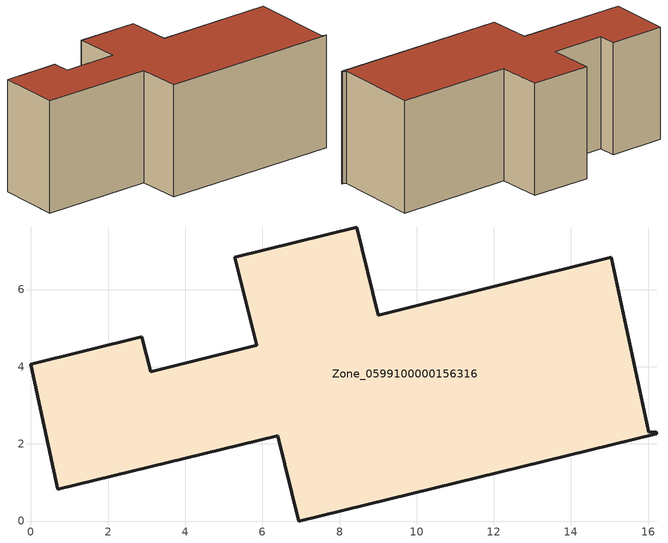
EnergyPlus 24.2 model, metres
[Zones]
Zone_0599100000156316
 floor ground (C_G): 6.4,2.21 0.7,0.82 0,4.06 2.87,4.77 3.1,3.87 5.86,4.55 5.29,6.84 8.44,7.62 9,5.33 15.04,6.83 16.01,2.31 16.21,2.31 16.22,2.26 6.94,0 z0
 wall outside (C_F): 0.7,0.82 6.4,2.21 6.94,0 16.22,2.26 16.21,2.31 16.01,2.31 15.04,6.83 9,5.33 8.44,7.62 5.29,6.84 5.86,4.55 3.1,3.87 2.87,4.77 0,4.06 0.7,0.82 z0:5.9
 roof outside (C_R): 15.04,6.83 9,5.33 8.44,7.62 5.29,6.84 5.86,4.55 3.1,3.87 2.87,4.77 0,4.06 0.7,0.82 6.4,2.21 6.94,0 16.22,2.26 16.21,2.31 16.01,2.31 z5.9
[BUILDING]
Pand.0599100000156316: North Axis=0; Terrain=City; Loads Convergence Tolerance Value=0.04; Temperature Convergence Tolerance Value=0.4; Solar Distribution=FullExterior; Maximum Number of Warmup Days=25; Minimum Number of Warmup Days=1
[Site:Location]
Rotterdam.The.Hague.AP_ZH_NLD Design_Conditions: Latitude=51.96; Longitude=4.45; Time Zone=1; Elevation=-4.5
[SITE:GROUNDTEMPERATURE:BUILDINGSURFACE]
18, 18, 18, 18, 18, 18, 18, 18, 18, 18, 18, 18
[MATERIAL] Thermal Absorptance=0.9; Solar Absorptance=0.7; Visible Absorptance=0.7
Name | Roughness | Thickness | Conductivity | Density | Specific Heat
G.TI.1965-1974 | MediumSmooth | 0.15 | 0.882353 | 540 | 1210
F.TI.1965-1974 | Rough | 0.3 | 0.697674 | 1920 | 840
R.TI.1965-1974 | MediumRough | 0.2 | 0.232558 | 1500 | 1000
[CONSTRUCTION]
C_G: G.TI.1965-1974
C_F: F.TI.1965-1974
C_R: R.TI.1965-1974
[ZONE]
Zone_0599100000156316: Type=1; Multiplier=1; Ceiling Height=Autocalculate; Volume=Autocalculate; Floor Area=autocalculate; Part of Total Floor Area=Yes
[ZONEINFILTRATION:DESIGNFLOWRATE]
Infil_Zone_0599100000156316: Zone or ZoneList or Space or SpaceList=Zone_0599100000156316; Schedule=AlwaysOn; Design Flow Rate Calculation Method=Flow/Area; Flow Rate per Floor Area=0.003; Constant Term Coefficient=1; Temperature Term Coefficient=0; Velocity Term Coefficient=0; Velocity Squared Term Coefficient=0
[HVACTEMPLATE:ZONE:IDEALLOADSAIRSYSTEM]
Zone_0599100000156316: Maximum Heating Supply Air Temperature=50; Minimum Cooling Supply Air Temperature=13; Maximum Heating Supply Air Humidity Ratio=0.0156; Minimum Cooling Supply Air Humidity Ratio=0.0077; Heating Limit=NoLimit; Cooling Limit=NoLimit; Dehumidification Control Type=ConstantSensibleHeatRatio; Cooling Sensible Heat Ratio=0.7; Dehumidification Setpoint=60; Humidification Control Type=None; Humidification Setpoint=30; Outdoor Air Method=None; Outdoor Air Flow Rate per Person=0.00944; Outdoor Air Flow Rate per Zone Floor Area=0; Outdoor Air Flow Rate per Zone=0; Demand Controlled Ventilation Type=None; Outdoor Air Economizer Type=NoEconomizer; Heat Recovery Type=None; Sensible Heat Recovery Effectiveness=0.7; Latent Heat Recovery Effectiveness=0.65
[ZONECONTROL:THERMOSTAT]
ThermostatControl_Zone_0599100000156316: Zone or ZoneList=Zone_0599100000156316; Control Type Schedule=DualSetpointControlType; Control 1=Thermostat_Zone_0599100000156316; Temperature Difference Between Cutout And Setpoint=0
[THERMOSTATSETPOINT:DUALSETPOINT]
Thermostat_Zone_0599100000156316: Heating Setpoint Temperature Schedule=HeatingSetpoint_Zone_0599100000156316; Cooling Setpoint Temperature Schedule=CoolingSetpoint_Zone_0599100000156316
[SCHEDULE:COMPACT]
HeatingSetpoint_Zone_0599100000156316: Through: 12/31, For: AllDays, Until: 24:00, 21
CoolingSetpoint_Zone_0599100000156316: Through: 12/31, For: AllDays, Until: 24:00, 24
DualSetpointControlType: Through: 12/31, For: AllDays, Until: 24:00, 4
AlwaysOn: Through: 12/31, For: AllDays, Until: 24:00, 1
